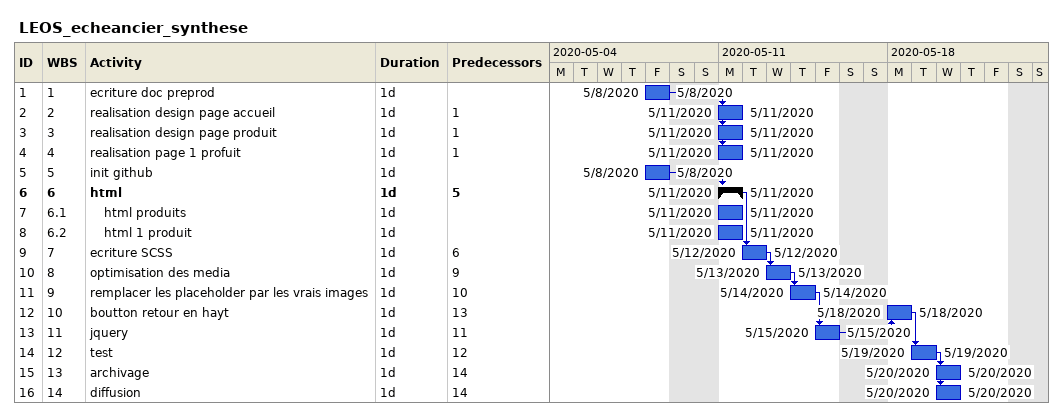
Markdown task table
LEOS_echeancier_synthese

| ID | WBS | Task | Duration | Start | Finish | Predecessors |
|---|---|---|---|---|---|---|
| 1 | 1 | ecriture doc preprod | 1d | 2020-05-08 | 2020-05-08 |  |
| 2 | 2 | realisation design page accueil | 1d | 2020-05-11 | 2020-05-11 | 1 |
| 3 | 3 | realisation design page produit | 1d | 2020-05-11 | 2020-05-11 | 1 |
| 4 | 4 | realisation page 1 profuit | 1d | 2020-05-11 | 2020-05-11 | 1 |
| 5 | 5 | init github | 1d | 2020-05-08 | 2020-05-08 |  |
| 6 | 6 | **html** | 1d | 2020-05-11 | 2020-05-11 | 5 |
| 7 | 6.1 | html produits | 1d | 2020-05-11 | 2020-05-11 |  |
| 8 | 6.2 | html 1 produit | 1d | 2020-05-11 | 2020-05-11 |  |
| 9 | 7 | ecriture SCSS | 1d | 2020-05-12 | 2020-05-12 | 6 |
| 10 | 8 | optimisation des media | 1d | 2020-05-13 | 2020-05-13 | 9 |
| 11 | 9 | remplacer les placeholder par les vrais images | 1d | 2020-05-14 | 2020-05-14 | 10 |
| 12 | 10 | boutton retour en hayt | 1d | 2020-05-18 | 2020-05-18 | 13 |
| 13 | 11 | jquery | 1d | 2020-05-15 | 2020-05-15 | 11 |
| 14 | 12 | test | 1d | 2020-05-19 | 2020-05-19 | 12 |
| 15 | 13 | archivage | 1d | 2020-05-20 | 2020-05-20 | 14 |
| 16 | 14 | diffusion | 1d | 2020-05-20 | 2020-05-20 | 14 |
